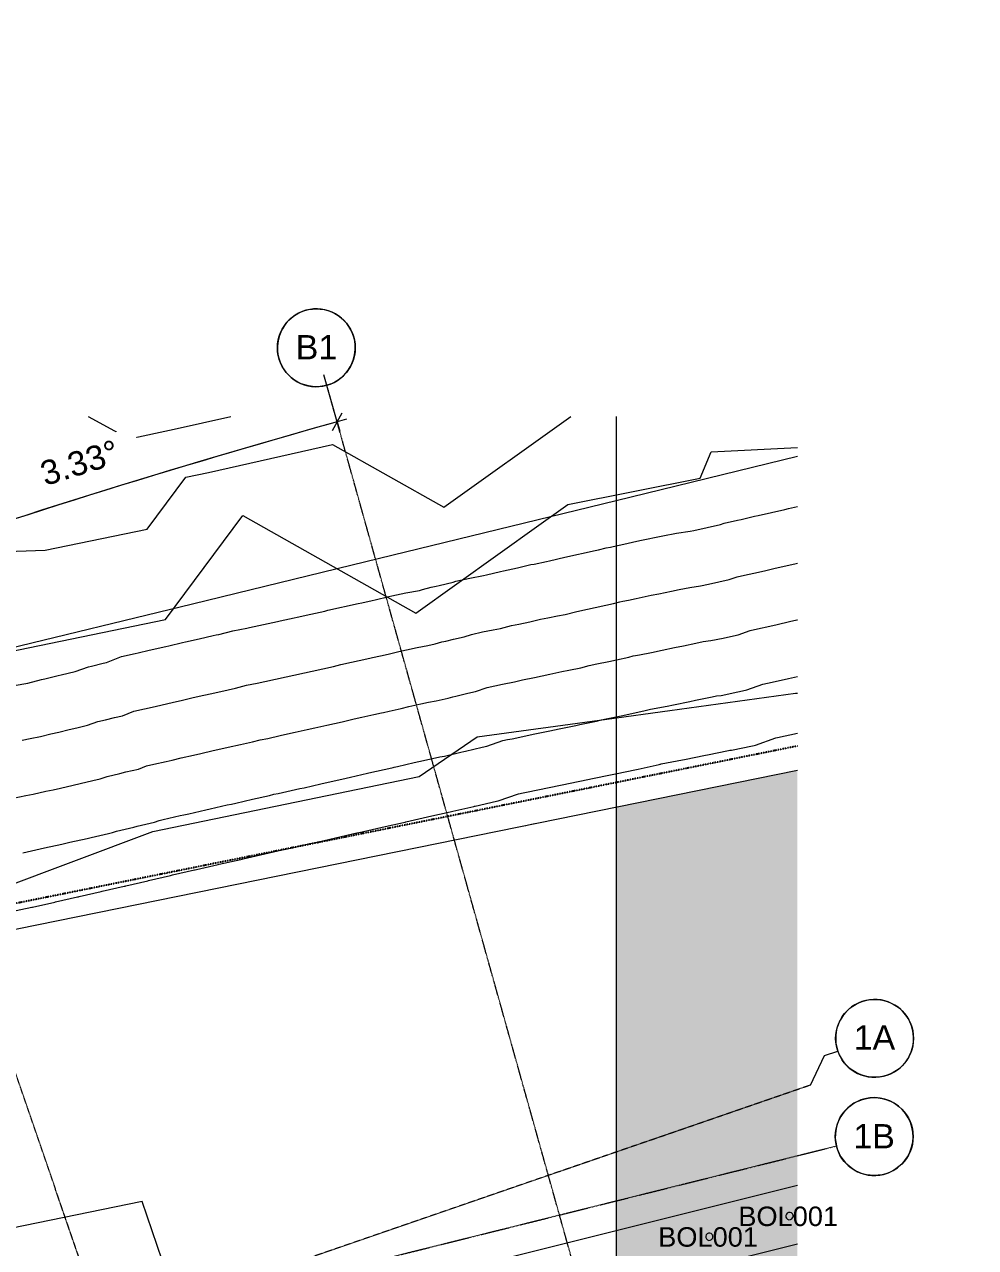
# Model space of a CAD drawing. Header units: millimetres. Extents: x -2612262 to -2065320, y 3717813 to 4283368.
# Drawn here: x -2355699 to -2336156, y 4033197 to 4058322 of the extents above; entities that cross this region are included whole.
import ezdxf

# ---------------------------------------------------------------- set-up
doc = ezdxf.new("R2010")
doc.units = ezdxf.units.MM
for name, pattern in [('Aligning Line', [3.2004, 1.6002, -1.6002]), ('BOUNDARY Tighter', [8, 4, -2, 0, -2]), ('Grid Line', [21, 12, -3, 3, -3])]:
    doc.linetypes.add(name, pattern=pattern)
for name, color, linetype, lineweight in [('A-ANNO-DIMS', 211, 'Continuous', 5), ('A-ANNO-DIMS-200', 211, 'Continuous', 5), ('A-ANNO-KEYN', 231, 'Continuous', 5), ('A-DETL', 90, 'Continuous', 18), ('A-DETL-GENF', 92, 'Continuous', 5), ('A-FLOR', 192, 'Continuous', 5), ('A-WALL', 113, 'Continuous', 5), ('C-TOPO', 7, 'Continuous', 5), ('C-TOPO-MAJR', 7, 'Continuous', 20), ('C-TOPO-MINR', 7, 'Continuous', 5), ('G-ANNO-REFR', 1, 'Aligning Line', 5), ('Q-SPCQ', 91, 'Continuous', 5), ('S-GRID', 1, 'Continuous', 5), ('S-GRID-IDEN', 1, 'Continuous', 5)]:
    doc.layers.add(name, color=color, linetype=linetype, lineweight=lineweight)
doc.styles.add('Arial', font='arial.ttf', dxfattribs={"height": 500})
doc.styles.add('Arial_3', font='arial.ttf', dxfattribs={"height": 400})
doc.dimstyles.new('2_5-Diagonal-_deg_-Decimal_O', dxfattribs={"dimscale": 304.8, "dimtxt": 510.1297, "dimasz": 0.984252, "dimexe": 0.656168, "dimexo": 0.0625, "dimgap": 0.984252, "dimtad": 1, "dimdec": 0, "dimzin": 0, "dimdsep": 46, "dimtxsty": 'Arial', "dimblk1": 'OBLIQUE', "dimblk2": 'OBLIQUE', "dimsah": 1, "dimcen": 0.09, "dimdle": 0.656168, "dimazin": 0, "dimtfac": 1, "dimtdec": 4, "dimtix": 1, "dimtmove": 0, "dimatfit": 3, "dimfxl": 3.28084, "dimfxlon": 1, "dimtvp": 1, "dimtfill": 1, "dimtolj": 1, "dimtzin": 0, "dimlwd": 15, "dimlwe": 15, "dimarcsym": 2})
picture_1 = doc.add_image_def('image1.jpg', size_in_pixel=(6528, 5638))

# ---------------------------------------------------------------- blocks, each defined once
blk = doc.blocks.new('Bollard_Typical - 150mm Diameter - BOL001 _fixed_-1895789-GA - Part A')
at = {"layer": 'Q-SPCQ'}
for start, end in [(360, 180), (180, 0)]:
    blk.add_arc((1.2, -75), 75, start, end, dxfattribs=at)
blk = doc.blocks.new('Grid - A1-203820-GA - Part A')
at = {"layer": 'S-GRID-IDEN'}
blk.add_circle((0, 0), 4, dxfattribs=at)
for start, end in [(360, 180), (180, 360)]:
    blk.add_arc((0, 0), 4, start, end, dxfattribs=at)
blk = doc.blocks.new('DIMBLOCK2-GA - Part A')
at = {"layer": 'A-ANNO-DIMS-200', "lineweight": 15}
for p, q in [((-2349275, 4050159), (-2349545, 4051121)), ((-2349275, 4050159), (-2349379, 4049974)), ((-2349275, 4050159), (-2349171, 4050343)), ((-2349275, 4050159), (-2349275, 4050159)), ((-2349275, 4050159), (-2349221, 4049966)), ((-2359401, 4046998), (-2359726, 4047944)), ((-2359401, 4046998), (-2359308, 4047189)), ((-2359401, 4046998), (-2359494, 4046807)), ((-2359401, 4046998), (-2359336, 4046809))]:
    blk.add_line(p, q, dxfattribs=at)
for start, end in [(105.60457, 109.06324), (105.66741, 109.00041)]:
    blk.add_arc((-2300024, 3874558), 182376, start, end, dxfattribs=at)
at = {"layer": 'A-ANNO-DIMS-200', "color": 0, "lineweight": 15, "insert": (-2355423, 4049315), "char_height": 500, "width": 1958.9, "attachment_point": 1, "rotation": 17.3339, "line_spacing_factor": 0.941778, "style": 'Arial', "bg_fill": 3, "box_fill_scale": 1.25, "bg_fill_color": 256, "bg_fill_true_color": 13158600, "bg_fill_transparency": 0}
blk.add_mtext('3.33°', dxfattribs=at)
blk = doc.blocks.new('_Oblique')
at = {"color": 0, "linetype": 'ByBlock', "lineweight": -2}
blk.add_line((-0.5, -0.5), (0.5, 0.5), dxfattribs=at)

msp = doc.modelspace()

# ---------------------------------------------------------------- hatches: boundary and pattern name
at = {"layer": 'A-DETL-GENF', "transparency": 33554585}
h = msp.add_hatch(color=7, dxfattribs=at)
h.paths.add_polyline_path([(-2341077.2, 3945538.4), (-2340998, 3945587.9), (-2340987.4, 3945678.5), (-2341048.6, 3945698), (-2341072.3, 3945833.8), (-2341042.7, 3945884.6), (-2340933.7, 3945839.6), (-2340845.2, 3945922.1), (-2340845.2, 3946003.6), (-2340796.8, 3946020.8), (-2340664.7, 3945922.1), (-2340637.1, 3945900.1), (-2340594, 3945952.1), (-2340637.1, 3945998.1), (-2340618.1, 3946055.6), (-2340521.7, 3946063.1), (-2340517.6, 3946111.4), (-2340474.8, 3946144.8), (-2340396.4, 3946108.2), (-2340342.6, 3946153.6), (-2340336.9, 3946203.1), (-2340231.4, 3946278.1), (-2340198.3, 3946304.2), (-2340145.2, 3946256.8), (-2340103, 3946281.8), (-2340097.2, 3946384.1), (-2340047.8, 3946409.9), (-2339969.9, 3946351.9), (-2339930.4, 3946345.6), (-2339876.2, 3946278.1), (-2339826.4, 3946359.6), (-2339821.7, 3946438.6), (-2339817, 3946449.7), (-2339817, 3961552.3), (-2339866.5, 3961641.6), (-2339917.1, 3961662.2), (-2340097, 3961520.5), (-2340166.3, 3961575.2), (-2340153.2, 3961685.9), (-2340178.9, 3961850.5), (-2340269.8, 3961970.1), (-2340387.6, 3962027.1), (-2340593.2, 3961943.6), (-2340637.3, 3962019.5), (-2340656.6, 3962152.9), (-2340780.2, 3962185), (-2340929.5, 3962168.9), (-2340982.7, 3962243.8), (-2340975.6, 3962326.2), (-2340762.6, 3962539), (-2340830.6, 3962588.1), (-2340814.4, 3962651.7), (-2340867.3, 3962750.1), (-2340878.6, 3962824.3), (-2340935.1, 3962929.1), (-2341234.9, 3962816.7), (-2341331.5, 3962787.8), (-2341343.7, 3962877.3), (-2341234.9, 3963201.8), (-2341246, 3963297.7), (-2341317.7, 3963332.9), (-2341392.3, 3963480.3), (-2341313, 3963558.7), (-2341425.9, 3963601.8), (-2341525, 3963701.2), (-2341425.5, 3963792.6), (-2341270.3, 3963889.1), (-2341212, 3963915.3), (-2341262.6, 3963979.8), (-2341496.3, 3963939.5), (-2341616.1, 3963995.4), (-2341604.2, 3964085.7), (-2341451.3, 3964176.4), (-2341362.4, 3964293.3), (-2341379.7, 3964504.4), (-2341388.8, 3964543.9), (-2341858.3, 3964543.9), (-2341858.3, 3965543.9), (-2341218.5, 3965543.9), (-2341283.2, 3965637.5), (-2341225.9, 3965773.7), (-2341142.6, 3965801.9), (-2341010.3, 3965722.1), (-2340951.1, 3965710.9), (-2340872, 3965762.2), (-2340885.4, 3965873.3), (-2340930, 3965885.4), (-2340969.7, 3965955.2), (-2340908.3, 3966018.5), (-2340737.6, 3966066.7), (-2340667.4, 3966118.3), (-2340724.1, 3966208.2), (-2340819.4, 3966257.8), (-2340872, 3966354.2), (-2340705, 3966407.9), (-2340651.3, 3966380.5), (-2340493.5, 3966479.1), (-2340478.1, 3966610.6), (-2340567, 3966638.9), (-2340602.2, 3966834.9), (-2340558.4, 3966910), (-2340400.1, 3966844.6), (-2340271.6, 3966964.4), (-2340271.6, 3967082.8), (-2340201.2, 3967107.8), (-2340062.5, 3967006.8), (-2339969.3, 3966932.4), (-2339906.8, 3967008), (-2339969.3, 3967074.9), (-2339941.7, 3967158.4), (-2339817, 3967169.3), (-2339817, 3968543.9), (-2343541, 3968543.9), (-2343541, 3947921.1), (-2343494, 3947842.6), (-2343423.5, 3947890.6), (-2343332.4, 3947842.6), (-2343348.8, 3947988), (-2343215.5, 3948115.6), (-2343103.5, 3948041.8), (-2342944.4, 3947911.7), (-2342770.9, 3947828.4), (-2342722.4, 3947594), (-2342645.1, 3947429.7), (-2342522.7, 3947429.7), (-2342448.5, 3947618.4), (-2342305.9, 3947685.1), (-2342215.1, 3947459.4), (-2342253.6, 3947323.7), (-2342206.4, 3947245), (-2342115.5, 3947264.2), (-2342048.7, 3947171.3), (-2342077.9, 3947097.1), (-2342041.3, 3947040), (-2341801.4, 3947054.8), (-2341656.9, 3947112.9), (-2341594.3, 3947096.1), (-2341726.6, 3946903.4), (-2341704.8, 3946805.5), (-2341722.3, 3946760.3), (-2341680.2, 3946714.3), (-2341662.6, 3946646), (-2341652, 3946558.5), (-2341495.4, 3946510.9), (-2341500.5, 3946367), (-2341272.3, 3946250.1), (-2341130.7, 3946196.5), (-2341135.2, 3946142.8), (-2341429.5, 3945991), (-2341528.7, 3945950.7), (-2341447.2, 3945869.8), (-2341425.4, 3945808.4), (-2341315.9, 3945800.9), (-2341218.7, 3945756.5), (-2341081.9, 3945579.5)])
h.paths.add_polyline_path([(-2343517.6, 3969335.1), (-2343488.9, 3969340.8), (-2343464.6, 3969357), (-2343448.3, 3969381.4), (-2343442.6, 3969410.1), (-2343448.3, 3969438.8), (-2343464.6, 3969463.1), (-2343488.9, 3969479.4), (-2343517.6, 3969485.1), (-2343541, 3969480.4), (-2343541, 3969339.7)])
h.paths.add_polyline_path([(-2343327.6, 3969335.1), (-2343298.9, 3969340.8), (-2343274.6, 3969357), (-2343258.3, 3969381.4), (-2343252.6, 3969410.1), (-2343258.3, 3969438.8), (-2343274.6, 3969463.1), (-2343298.9, 3969479.4), (-2343327.6, 3969485.1), (-2343356.3, 3969479.4), (-2343380.7, 3969463.1), (-2343396.9, 3969438.8), (-2343402.6, 3969410.1), (-2343396.9, 3969381.4), (-2343380.7, 3969357), (-2343356.3, 3969340.8)])
h.paths.add_polyline_path([(-2343009.4, 3969543.9), (-2339817, 3969543.9), (-2339817, 4043003.2), (-2343541, 4042245.5), (-2343541, 4001217.5), (-2345558.5, 4000676.9), (-2341523.6, 3999595.8), (-2343541, 3999055.2), (-2343541, 3969543.9)])

# ---------------------------------------------------------------- linework, layer by layer
at = {"layer": 'A-DETL', "lineweight": 15}
msp.add_line((-2343541, 4050268), (-2343541, 4001217.5), dxfattribs=at)
at = {"layer": 'A-DETL', "linetype": 'BOUNDARY Tighter', "lineweight": 25}
msp.add_line((-2339817, 4043498.7), (-2388364.3, 4033725.4), dxfattribs=at)
at = {"layer": 'A-FLOR'}
for p, q in [((-2365171.8, 4037844.7), (-2339817, 4043003.2)), ((-2339817, 4034473.3), (-2352320.1, 4031348.7)), ((-2353281.5, 4034140.9), (-2363579.8, 4032045.7)), ((-2352540.3, 4031988.2), (-2353281.5, 4034140.9))]:
    msp.add_line(p, q, dxfattribs=at)
at = {"layer": 'A-WALL', "color": 250, "lineweight": 13}
msp.add_line((-2339817, 4033269.4), (-2353266.7, 4029917.4), dxfattribs=at)
at = {"layer": 'C-TOPO'}
for p, q in [((-2343541, 4048544.5), (-2339817, 4049452.1)), ((-2348683.3, 4047291.3), (-2343541, 4048544.5)), ((-2352248.5, 4046422.4), (-2348683.3, 4047291.3)), ((-2357429.3, 4045159.8), (-2352248.5, 4046422.4)), ((-2345398.1, 4041867.7), (-2345366.8, 4041874.1)), ((-2345366.8, 4041874.1), (-2345215.8, 4041904.8))]:
    msp.add_line(p, q, dxfattribs=at)
at = {"layer": 'C-TOPO-MAJR', "color": 8, "lineweight": 15}
for p, q in [((-2354390.4, 4050268), (-2353550, 4049808.4)), ((-2352623, 4050006), (-2351456.2, 4050268)), ((-2353550, 4049808.4), (-2352623, 4050006)), ((-2343970.6, 4046344.6), (-2343750.9, 4046393.7)), ((-2343750.9, 4046393.7), (-2343593.9, 4046428.5)), ((-2345098.2, 4046101.7), (-2344942.6, 4046132.7)), ((-2344942.6, 4046132.7), (-2344745.5, 4046171.5)), ((-2344745.5, 4046171.5), (-2344589.7, 4046204)), ((-2344589.7, 4046204), (-2344345.9, 4046263.7)), ((-2344345.9, 4046263.7), (-2344127.1, 4046312.7)), ((-2344127.1, 4046312.7), (-2343970.6, 4046344.6)), ((-2346289.1, 4045842), (-2346069.4, 4045883.4)), ((-2346069.4, 4045883.4), (-2345914.6, 4045915)), ((-2345914.6, 4045915), (-2345693.5, 4045971.9)), ((-2345693.5, 4045971.9), (-2345538.4, 4046003.5)), ((-2345538.4, 4046003.5), (-2345314.8, 4046052.8)), ((-2345314.8, 4046052.8), (-2345098.2, 4046101.7)), ((-2347257.9, 4045598), (-2347120.9, 4045637.1)), ((-2347120.9, 4045637.1), (-2347037.8, 4045655.6)), ((-2347037.8, 4045655.6), (-2346881, 4045691)), ((-2346881, 4045691), (-2346660.6, 4045740.1)), ((-2346660.6, 4045740.1), (-2346510.6, 4045792.5)), ((-2346510.6, 4045792.5), (-2346289.1, 4045842)), ((-2348546.1, 4045316.6), (-2348381.7, 4045353.3)), ((-2348381.7, 4045353.3), (-2348225.2, 4045388.9)), ((-2348225.2, 4045388.9), (-2348006.1, 4045437.8)), ((-2348006.1, 4045437.8), (-2347850.1, 4045473.3)), ((-2347850.1, 4045473.3), (-2347630.5, 4045522.3)), ((-2347630.5, 4045522.3), (-2347411.9, 4045562.6)), ((-2347411.9, 4045562.6), (-2347257.9, 4045598)), ((-2349570.4, 4045086.7), (-2349351.6, 4045135.5)), ((-2349351.6, 4045135.5), (-2349194.9, 4045171.1)), ((-2349194.9, 4045171.1), (-2348976, 4045220)), ((-2348976, 4045220), (-2348819.5, 4045255.6)), ((-2348819.5, 4045255.6), (-2348600.5, 4045304.5)), ((-2348600.5, 4045304.5), (-2348546.1, 4045316.6)), ((-2350759.2, 4044822.4), (-2350538.3, 4044870.3)), ((-2350538.3, 4044870.3), (-2350319.4, 4044918.7)), ((-2350319.4, 4044918.7), (-2350166, 4044954.3)), ((-2350166, 4044954.3), (-2349945.9, 4045002.7)), ((-2349945.9, 4045002.7), (-2349789.9, 4045038.2)), ((-2349789.9, 4045038.2), (-2349570.4, 4045086.7)), ((-2351886.3, 4044571), (-2351665.3, 4044621.2)), ((-2351665.3, 4044621.2), (-2351512.1, 4044656.1)), ((-2351512.1, 4044656.1), (-2351359.5, 4044690.9)), ((-2351359.5, 4044690.9), (-2351137.1, 4044745.8)), ((-2351137.1, 4044745.8), (-2350916.1, 4044787.2)), ((-2350916.1, 4044787.2), (-2350759.2, 4044822.4)), ((-2352900, 4044338.2), (-2352636, 4044399.5)), ((-2352636, 4044399.5), (-2352481.2, 4044434.8)), ((-2352481.2, 4044434.8), (-2352261, 4044485.8)), ((-2352261, 4044485.8), (-2352106.9, 4044520.9)), ((-2352106.9, 4044520.9), (-2351886.3, 4044571)), ((-2353845.4, 4044084.7), (-2353685.5, 4044121)), ((-2353685.5, 4044121), (-2353449.9, 4044214.5)), ((-2353449.9, 4044214.5), (-2353231.1, 4044264.5)), ((-2353231.1, 4044264.5), (-2353075, 4044300.1)), ((-2353075, 4044300.1), (-2352900, 4044338.2)), ((-2354782.3, 4043838.4), (-2354619.9, 4043875.3)), ((-2354619.9, 4043875.3), (-2354402, 4043929.8)), ((-2354402, 4043929.8), (-2354191.7, 4044000.4)), ((-2354191.7, 4044000.4), (-2354031.2, 4044036.9)), ((-2354031.2, 4044036.9), (-2353845.4, 4044084.7)), ((-2355747.1, 4043618.9), (-2355584.9, 4043655.8)), ((-2355584.9, 4043655.8), (-2355367.4, 4043695.6)), ((-2355367.4, 4043695.6), (-2355154.3, 4043749)), ((-2355154.3, 4043749), (-2354991.3, 4043786)), ((-2354991.3, 4043786), (-2354782.3, 4043838.4))]:
    msp.add_line(p, q, dxfattribs=at)
at = {"layer": 'C-TOPO-MAJR', "color": 9, "lineweight": 15}
for p, q in [((-2340464.5, 4047107.9), (-2340301.3, 4047145)), ((-2340301.3, 4047145), (-2340087.6, 4047193.3)), ((-2340087.6, 4047193.3), (-2339872.1, 4047242.1)), ((-2339872.1, 4047242.1), (-2339817, 4047254.7)), ((-2341640.3, 4046821.4), (-2341428.9, 4046869.2)), ((-2341428.9, 4046869.2), (-2341215.2, 4046917.5)), ((-2341215.2, 4046917.5), (-2341054.9, 4046974.1)), ((-2341054.9, 4046974.1), (-2340841.4, 4047022.4)), ((-2340841.4, 4047022.4), (-2340678.1, 4047059.5)), ((-2340678.1, 4047059.5), (-2340464.5, 4047107.9)), ((-2342822.1, 4046595.8), (-2342665.4, 4046627.7)), ((-2342665.4, 4046627.7), (-2342402.7, 4046679.9)), ((-2342402.7, 4046679.9), (-2342242.7, 4046712.5)), ((-2342242.7, 4046712.5), (-2342024.1, 4046758.4)), ((-2342024.1, 4046758.4), (-2341805.6, 4046787.7)), ((-2341805.6, 4046787.7), (-2341640.3, 4046821.4)), ((-2343593.9, 4046428.5), (-2343467.3, 4046460.5)), ((-2343467.3, 4046460.5), (-2343401.1, 4046471.8)), ((-2343401.1, 4046471.8), (-2343286.5, 4046497.5)), ((-2343286.5, 4046497.5), (-2343128.9, 4046526.9)), ((-2343128.9, 4046526.9), (-2342822.1, 4046595.8))]:
    msp.add_line(p, q, dxfattribs=at)
at = {"layer": 'C-TOPO-MINR', "color": 253}
for p, q in [((-2347082.6, 4048405.1), (-2344469.4, 4050268)), ((-2351918.4, 4049120.1), (-2349369, 4049692.6)), ((-2349369, 4049692.6), (-2347082.6, 4048405.1)), ((-2352381.9, 4049021.3), (-2351918.4, 4049120.1)), ((-2353175.6, 4047954.2), (-2352381.9, 4049021.3)), ((-2345127.1, 4048035), (-2344531.2, 4048459.8)), ((-2352801.2, 4046100.1), (-2351213.8, 4048234.1)), ((-2351213.8, 4048234.1), (-2347657.2, 4046231.3)), ((-2355273.7, 4047519.9), (-2353175.6, 4047954.2)), ((-2343658.3, 4047586.5), (-2343511, 4047619.5)), ((-2358879.1, 4047412.9), (-2355273.7, 4047519.9)), ((-2344911.6, 4047300.7), (-2344598.3, 4047377.4)), ((-2344598.3, 4047377.4), (-2344317.1, 4047440.3)), ((-2344317.1, 4047440.3), (-2344253.1, 4047453.3)), ((-2344253.1, 4047453.3), (-2343970.7, 4047516.5)), ((-2343970.7, 4047516.5), (-2343906.1, 4047530.8)), ((-2343906.1, 4047530.8), (-2343743.4, 4047572)), ((-2343743.4, 4047572), (-2343658.3, 4047586.5)), ((-2345856.7, 4047098.8), (-2345569.2, 4047162.2)), ((-2345569.2, 4047162.2), (-2345291, 4047225.1)), ((-2345291, 4047225.1), (-2345228.1, 4047237.6)), ((-2345228.1, 4047237.6), (-2344974.8, 4047287.5)), ((-2344974.8, 4047287.5), (-2344911.6, 4047300.7)), ((-2347175.7, 4046799.4), (-2346891.4, 4046862.8)), ((-2346891.4, 4046862.8), (-2346831.9, 4046883.6)), ((-2346831.9, 4046883.6), (-2346547.2, 4046947.1)), ((-2346547.2, 4046947.1), (-2346264.9, 4047000.4)), ((-2346264.9, 4047000.4), (-2346203, 4047013)), ((-2346203, 4047013), (-2345918.9, 4047086.2)), ((-2345918.9, 4047086.2), (-2345856.7, 4047098.8)), ((-2348148.7, 4046581.8), (-2347865.1, 4046645)), ((-2347865.1, 4046645), (-2347582.6, 4046697.1)), ((-2347582.6, 4046697.1), (-2347521.7, 4046711.1)), ((-2347521.7, 4046711.1), (-2347344.9, 4046761.5)), ((-2347344.9, 4046761.5), (-2347237.7, 4046785.4)), ((-2347237.7, 4046785.4), (-2347175.7, 4046799.4)), ((-2349184.1, 4046350), (-2349122.1, 4046364.1)), ((-2349122.1, 4046364.1), (-2348838.8, 4046427.3)), ((-2348838.8, 4046427.3), (-2348768.5, 4046442.9)), ((-2348768.5, 4046442.9), (-2348555.9, 4046490.3)), ((-2348555.9, 4046490.3), (-2348493.7, 4046504.5)), ((-2348493.7, 4046504.5), (-2348210.5, 4046567.7)), ((-2348210.5, 4046567.7), (-2348148.7, 4046581.8)), ((-2350442.9, 4046070.2), (-2350157.7, 4046132.9)), ((-2350157.7, 4046132.9), (-2350096.8, 4046146.8)), ((-2350096.8, 4046146.8), (-2349812.6, 4046209.5)), ((-2349812.6, 4046209.5), (-2349529.3, 4046272.7)), ((-2349529.3, 4046272.7), (-2349467.4, 4046286.8)), ((-2349467.4, 4046286.8), (-2349184.1, 4046350)), ((-2351707, 4045793.3), (-2351418.4, 4045864.5)), ((-2351418.4, 4045864.5), (-2351131.7, 4045918.2)), ((-2351131.7, 4045918.2), (-2351072.5, 4045931.5)), ((-2351072.5, 4045931.5), (-2350786.1, 4045993.7)), ((-2350786.1, 4045993.7), (-2350502.2, 4046056.4)), ((-2350502.2, 4046056.4), (-2350442.9, 4046070.2)), ((-2352735.6, 4045558.2), (-2352449.2, 4045624.6)), ((-2352449.2, 4045624.6), (-2352392.4, 4045637.5)), ((-2352392.4, 4045637.5), (-2352105.7, 4045702.6)), ((-2352105.7, 4045702.6), (-2351818.5, 4045767.9)), ((-2351818.5, 4045767.9), (-2351762.7, 4045780.6)), ((-2351762.7, 4045780.6), (-2351707, 4045793.3)), ((-2353707.8, 4045337.2), (-2353423, 4045402.4)), ((-2353423, 4045402.4), (-2353364.2, 4045415.8)), ((-2353364.2, 4045415.8), (-2353136.5, 4045465.5)), ((-2353136.5, 4045465.5), (-2352792.9, 4045545.2)), ((-2352792.9, 4045545.2), (-2352735.6, 4045558.2)), ((-2354658.6, 4045032.4), (-2354384.5, 4045124.3)), ((-2354384.5, 4045124.3), (-2354320.4, 4045138.9)), ((-2354320.4, 4045138.9), (-2354078.3, 4045201.1)), ((-2354078.3, 4045201.1), (-2354014.7, 4045215.6)), ((-2354014.7, 4045215.6), (-2353707.8, 4045337.2)), ((-2344516.3, 4045055.6), (-2344267.8, 4045107.4)), ((-2344267.8, 4045107.4), (-2344093.5, 4045150.1)), ((-2344093.5, 4045150.1), (-2343937.1, 4045185.1)), ((-2343937.1, 4045185.1), (-2343688.1, 4045235.8)), ((-2343688.1, 4045235.8), (-2343531, 4045270.9)), ((-2355626.7, 4044793.1), (-2355348.5, 4044862.7)), ((-2355348.5, 4044862.7), (-2355281.8, 4044877.9)), ((-2355281.8, 4044877.9), (-2355009.1, 4044946.2)), ((-2355009.1, 4044946.2), (-2354942.7, 4044961.3)), ((-2354942.7, 4044961.3), (-2354658.6, 4045032.4)), ((-2345626.1, 4044816.9), (-2345468.1, 4044857.6)), ((-2345468.1, 4044857.6), (-2345220.2, 4044908.2)), ((-2345220.2, 4044908.2), (-2345060.3, 4044943.4)), ((-2345060.3, 4044943.4), (-2344905.5, 4044978.4)), ((-2344905.5, 4044978.4), (-2344657.2, 4045027.8)), ((-2344657.2, 4045027.8), (-2344516.3, 4045055.6)), ((-2355910.8, 4044741.1), (-2355626.7, 4044793.1)), ((-2346586.3, 4044582.6), (-2346429.8, 4044617.5)), ((-2346429.8, 4044617.5), (-2346189.3, 4044701.5)), ((-2346189.3, 4044701.5), (-2346031, 4044736.8)), ((-2346031, 4044736.8), (-2345873.9, 4044766.4)), ((-2345873.9, 4044766.4), (-2345626.1, 4044816.9)), ((-2347801.6, 4044307.9), (-2347551.5, 4044364.9)), ((-2347551.5, 4044364.9), (-2347396, 4044399.6)), ((-2347396, 4044399.6), (-2347241.1, 4044428.1)), ((-2347241.1, 4044428.1), (-2346994, 4044485)), ((-2346994, 4044485), (-2346896.9, 4044512.7)), ((-2346896.9, 4044512.7), (-2346838, 4044525.8)), ((-2346838, 4044525.8), (-2346586.3, 4044582.6)), ((-2348767.9, 4044090), (-2348516.9, 4044147.2)), ((-2348516.9, 4044147.2), (-2348362.1, 4044181.7)), ((-2348362.1, 4044181.7), (-2348323.7, 4044190.3)), ((-2348323.7, 4044190.3), (-2348207.5, 4044216.2)), ((-2348207.5, 4044216.2), (-2347956.7, 4044273.3)), ((-2347956.7, 4044273.3), (-2347801.6, 4044307.9)), ((-2343747.1, 4044057.4), (-2343405.6, 4044127)), ((-2349889.1, 4043838.4), (-2349734.2, 4043872.4)), ((-2349734.2, 4043872.4), (-2349482.9, 4043929.7)), ((-2349482.9, 4043929.7), (-2349328.2, 4043963.8)), ((-2349328.2, 4043963.8), (-2349173.9, 4043998.2)), ((-2349173.9, 4043998.2), (-2348922.4, 4044055.5)), ((-2348922.4, 4044055.5), (-2348767.9, 4044090)), ((-2344805.8, 4043834), (-2344712.7, 4043855)), ((-2344712.7, 4043855), (-2344371.7, 4043922.9)), ((-2344371.7, 4043922.9), (-2344287, 4043939.6)), ((-2344287, 4043939.6), (-2343945.9, 4044010.8)), ((-2343945.9, 4044010.8), (-2343841.1, 4044036.4)), ((-2343841.1, 4044036.4), (-2343747.1, 4044057.4)), ((-2351012, 4043588.5), (-2350855.8, 4043627.1)), ((-2350855.8, 4043627.1), (-2350700.5, 4043656.2)), ((-2350700.5, 4043656.2), (-2350445.9, 4043713.3)), ((-2350445.9, 4043713.3), (-2350290.6, 4043747)), ((-2350290.6, 4043747), (-2350136.6, 4043781)), ((-2350136.6, 4043781), (-2349889.1, 4043838.4)), ((-2346199, 4043494.8), (-2345868, 4043610.4)), ((-2345868, 4043610.4), (-2345772.8, 4043631.7)), ((-2345772.8, 4043631.7), (-2345678.4, 4043649.5)), ((-2345678.4, 4043649.5), (-2345337.7, 4043718.9)), ((-2345337.7, 4043718.9), (-2345242.7, 4043743.4)), ((-2345242.7, 4043743.4), (-2344901.9, 4043812.8)), ((-2344901.9, 4043812.8), (-2344805.8, 4043834)), ((-2352226.9, 4043311.3), (-2352072.8, 4043347)), ((-2352072.8, 4043347), (-2351821.5, 4043404.3)), ((-2351821.5, 4043404.3), (-2351666.9, 4043439.4)), ((-2351666.9, 4043439.4), (-2351512, 4043474.6)), ((-2351512, 4043474.6), (-2351261.5, 4043531.7)), ((-2351261.5, 4043531.7), (-2351012, 4043588.5)), ((-2347070.3, 4043293.7), (-2346730.2, 4043371.9)), ((-2346730.2, 4043371.9), (-2346672.8, 4043388.3)), ((-2346672.8, 4043388.3), (-2346638.1, 4043396)), ((-2346638.1, 4043396), (-2346291.6, 4043474.1)), ((-2346291.6, 4043474.1), (-2346199, 4043494.8)), ((-2353356.4, 4043026.5), (-2353191.9, 4043091.7)), ((-2353191.9, 4043091.7), (-2353039.2, 4043126.6)), ((-2353039.2, 4043126.6), (-2352785.9, 4043184.3)), ((-2352785.9, 4043184.3), (-2352663.6, 4043211)), ((-2352663.6, 4043211), (-2352479.1, 4043253.8)), ((-2352479.1, 4043253.8), (-2352226.9, 4043311.3)), ((-2348033.3, 4043079.1), (-2347688.1, 4043157.7)), ((-2347688.1, 4043157.7), (-2347597.2, 4043178)), ((-2347597.2, 4043178), (-2347252.9, 4043256.4)), ((-2347252.9, 4043256.4), (-2347161.4, 4043276.9)), ((-2347161.4, 4043276.9), (-2347070.3, 4043293.7)), ((-2354145.3, 4042827.3), (-2353998.9, 4042876.4)), ((-2353998.9, 4042876.4), (-2353742, 4042934.9)), ((-2353742, 4042934.9), (-2353612.5, 4042968.2)), ((-2353612.5, 4042968.2), (-2353356.4, 4043026.5)), ((-2349176, 4042821.1), (-2349086, 4042841)), ((-2349086, 4042841), (-2348996.3, 4042861)), ((-2348996.3, 4042861), (-2348650, 4042939.9)), ((-2348650, 4042939.9), (-2348559.8, 4042960)), ((-2348559.8, 4042960), (-2348214.3, 4043038.7)), ((-2348214.3, 4043038.7), (-2348123.8, 4043058.9)), ((-2348123.8, 4043058.9), (-2348101.3, 4043063.9)), ((-2348101.3, 4043063.9), (-2348033.3, 4043079.1)), ((-2344057.7, 4042823.6), (-2343623.9, 4042914.1)), ((-2343623.9, 4042914.1), (-2343588.7, 4042922.8)), ((-2343588.7, 4042922.8), (-2343557.1, 4042929.8)), ((-2355259.1, 4042570.5), (-2355108, 4042598.1)), ((-2355108, 4042598.1), (-2354960, 4042635.2)), ((-2354960, 4042635.2), (-2354700.9, 4042694.1)), ((-2354700.9, 4042694.1), (-2354555.5, 4042730.5)), ((-2354555.5, 4042730.5), (-2354297.1, 4042789.3)), ((-2354297.1, 4042789.3), (-2354145.3, 4042827.3)), ((-2350485, 4042525.1), (-2350132.6, 4042604.2)), ((-2350132.6, 4042604.2), (-2350042.8, 4042623.7)), ((-2350042.8, 4042623.7), (-2349953.8, 4042643.4)), ((-2349953.8, 4042643.4), (-2349612.3, 4042722.4)), ((-2349612.3, 4042722.4), (-2349522.4, 4042742.2)), ((-2349522.4, 4042742.2), (-2349176, 4042821.1)), ((-2345482.9, 4042532.5), (-2345049.3, 4042620.9)), ((-2345049.3, 4042620.9), (-2345017.3, 4042629.1)), ((-2345017.3, 4042629.1), (-2344583.7, 4042717.5)), ((-2344583.7, 4042717.5), (-2344551.3, 4042724.6)), ((-2344551.3, 4042724.6), (-2344520, 4042731.7)), ((-2344520, 4042731.7), (-2344086.2, 4042818)), ((-2344086.2, 4042818), (-2344057.7, 4042823.6)), ((-2355927.7, 4042425.1), (-2355669, 4042484)), ((-2355669, 4042484), (-2355517.9, 4042511.6)), ((-2355517.9, 4042511.6), (-2355259.1, 4042570.5)), ((-2351358.8, 4042327.9), (-2351010.9, 4042407.2)), ((-2351010.9, 4042407.2), (-2350664.5, 4042486.1)), ((-2350664.5, 4042486.1), (-2350574.5, 4042508.4)), ((-2350574.5, 4042508.4), (-2350485, 4042525.1)), ((-2346438.2, 4042266.2), (-2345996.9, 4042365.7)), ((-2345996.9, 4042365.7), (-2345968.2, 4042372.1)), ((-2345968.2, 4042372.1), (-2345546.8, 4042519.4)), ((-2345546.8, 4042519.4), (-2345514.7, 4042526.5)), ((-2345514.7, 4042526.5), (-2345482.9, 4042532.5)), ((-2352496.8, 4042068.6), (-2352427.2, 4042083.8)), ((-2352427.2, 4042083.8), (-2352322.2, 4042108.1)), ((-2352322.2, 4042108.1), (-2351972.6, 4042187.8)), ((-2351972.6, 4042187.8), (-2351884.5, 4042208.2)), ((-2351884.5, 4042208.2), (-2351536, 4042287.6)), ((-2351536, 4042287.6), (-2351447.5, 4042307.8)), ((-2351447.5, 4042307.8), (-2351358.8, 4042327.9)), ((-2347392.7, 4042048.1), (-2346954.4, 4042148)), ((-2346954.4, 4042148), (-2346926.9, 4042154.1)), ((-2346926.9, 4042154.1), (-2346899.5, 4042159.2)), ((-2346899.5, 4042159.2), (-2346466.3, 4042258.9)), ((-2346466.3, 4042258.9), (-2346448.8, 4042263.9)), ((-2346448.8, 4042263.9), (-2346438.2, 4042266.2)), ((-2353806.2, 4041752.4), (-2353452.8, 4041832.8)), ((-2353452.8, 4041832.8), (-2353379.6, 4041851.7)), ((-2353379.6, 4041851.7), (-2353027.3, 4041931.9)), ((-2353027.3, 4041931.9), (-2352933.9, 4041968.9)), ((-2352933.9, 4041968.9), (-2352847.3, 4041988.7)), ((-2352847.3, 4041988.7), (-2352496.8, 4042068.6)), ((-2348351.7, 4041830), (-2347911.7, 4041930.3)), ((-2347911.7, 4041930.3), (-2347885.4, 4041936.2)), ((-2347885.4, 4041936.2), (-2347878.9, 4041937.6)), ((-2347878.9, 4041937.6), (-2347859.1, 4041942)), ((-2347859.1, 4041942), (-2347419.6, 4042042.1)), ((-2347419.6, 4042042.1), (-2347392.7, 4042048.1)), ((-2354765.8, 4041521.4), (-2354410.4, 4041602.2)), ((-2354410.4, 4041602.2), (-2354328.7, 4041622.7)), ((-2354328.7, 4041622.7), (-2353974.2, 4041703.3)), ((-2353974.2, 4041703.3), (-2353888.7, 4041724.7)), ((-2353888.7, 4041724.7), (-2353806.2, 4041752.4)), ((-2349770.9, 4041505.7), (-2349335.4, 4041606.5)), ((-2349335.4, 4041606.5), (-2349310.6, 4041612)), ((-2349310.6, 4041612), (-2348869.1, 4041712.6)), ((-2348869.1, 4041712.6), (-2348843.8, 4041718.2)), ((-2348843.8, 4041718.2), (-2348818.6, 4041723.8)), ((-2348818.6, 4041723.8), (-2348377.5, 4041824.3)), ((-2348377.5, 4041824.3), (-2348351.7, 4041830)), ((-2355729.1, 4041307.9), (-2355373.1, 4041388.9)), ((-2355373.1, 4041388.9), (-2355288.8, 4041404.3)), ((-2355288.8, 4041404.3), (-2354933.3, 4041485.2)), ((-2354933.3, 4041485.2), (-2354848.7, 4041500.7)), ((-2354848.7, 4041500.7), (-2354765.8, 4041521.4)), ((-2350760.4, 4041282.7), (-2350317, 4041383.8)), ((-2350317, 4041383.8), (-2350293.1, 4041389.7)), ((-2350293.1, 4041389.7), (-2350269.4, 4041394.1)), ((-2350269.4, 4041394.1), (-2349819.3, 4041495.1)), ((-2349819.3, 4041495.1), (-2349795, 4041500.3)), ((-2349795, 4041500.3), (-2349770.9, 4041505.7)), ((-2351696.3, 4041069.4), (-2351250.6, 4041171)), ((-2351250.6, 4041171), (-2351228.1, 4041176.1)), ((-2351228.1, 4041176.1), (-2351205.5, 4041181.3)), ((-2351205.5, 4041181.3), (-2350760.4, 4041282.7)), ((-2353146.7, 4040735.2), (-2352698.1, 4040837.3)), ((-2352698.1, 4040837.3), (-2352676, 4040846.1)), ((-2352676, 4040846.1), (-2352655.4, 4040850.8)), ((-2352655.4, 4040850.8), (-2352207.7, 4040952.8)), ((-2352207.7, 4040952.8), (-2352190.8, 4040956.5)), ((-2352190.8, 4040956.5), (-2352165.2, 4040962.5)), ((-2352165.2, 4040962.5), (-2351718.2, 4041064.3)), ((-2351718.2, 4041064.3), (-2351696.3, 4041069.4)), ((-2354101.9, 4040514.9), (-2353651.4, 4040617.3)), ((-2353651.4, 4040617.3), (-2353632.1, 4040622.2)), ((-2353632.1, 4040622.2), (-2353613.4, 4040628.4)), ((-2353613.4, 4040628.4), (-2353163.6, 4040730.8)), ((-2353163.6, 4040730.8), (-2353146.7, 4040735.2)), ((-2355059.7, 4040297), (-2354607.5, 4040399.9)), ((-2354607.5, 4040399.9), (-2354589.3, 4040403.2)), ((-2354589.3, 4040403.2), (-2354571.6, 4040407.6)), ((-2354571.6, 4040407.6), (-2354119.9, 4040510.4)), ((-2354119.9, 4040510.4), (-2354101.9, 4040514.9)), ((-2356001.8, 4040092.7), (-2355547.4, 4040187.6)), ((-2355547.4, 4040187.6), (-2355530.5, 4040190.7)), ((-2355530.5, 4040190.7), (-2355077.2, 4040293.8)), ((-2355077.2, 4040293.8), (-2355059.7, 4040297))]:
    msp.add_line(p, q, dxfattribs=at)
at = {"layer": 'C-TOPO-MINR', "color": 254}
for p, q in [((-2341590.7, 4049543.7), (-2339817, 4049633.2)), ((-2341816.6, 4049000.8), (-2341590.7, 4049543.7)), ((-2344531.2, 4048459.8), (-2341816.6, 4049000.8)), ((-2340073.1, 4048359.2), (-2339996.4, 4048376.7)), ((-2339996.4, 4048376.7), (-2339817, 4048417.3)), ((-2341320.7, 4048076.7), (-2341047.4, 4048138.5)), ((-2341047.4, 4048138.5), (-2340971.4, 4048155.8)), ((-2340971.4, 4048155.8), (-2340698.1, 4048217.7)), ((-2340698.1, 4048217.7), (-2340622, 4048235)), ((-2340622, 4048235), (-2340348.8, 4048296.8)), ((-2340348.8, 4048296.8), (-2340073.1, 4048359.2)), ((-2347657.2, 4046231.3), (-2345128.2, 4048034.2)), ((-2342579.2, 4047814.8), (-2342298.2, 4047873.8)), ((-2342298.2, 4047873.8), (-2342017.5, 4047911.5)), ((-2342017.5, 4047911.5), (-2341941.3, 4047927)), ((-2341941.3, 4047927), (-2341669.6, 4047988.4)), ((-2341669.6, 4047988.4), (-2341395, 4048050.5)), ((-2341395, 4048050.5), (-2341320.7, 4048076.7)), ((-2343511, 4047619.5), (-2343445.5, 4047631.7)), ((-2343445.5, 4047631.7), (-2343051.3, 4047720.3)), ((-2343051.3, 4047720.3), (-2342986.2, 4047733.6)), ((-2342986.2, 4047733.6), (-2342648.5, 4047800.7)), ((-2342648.5, 4047800.7), (-2342579.2, 4047814.8)), ((-2356997.3, 4045231.5), (-2352801.2, 4046100.1)), ((-2341035.5, 4045784.6), (-2340789.1, 4045871.4)), ((-2340789.1, 4045871.4), (-2340635.5, 4045906.2)), ((-2340635.5, 4045906.2), (-2340384.7, 4045963.2)), ((-2340384.7, 4045963.2), (-2340230.9, 4045998.1)), ((-2340230.9, 4045998.1), (-2339980.6, 4046055)), ((-2339980.6, 4046055), (-2339826.5, 4046089.9)), ((-2339826.5, 4046089.9), (-2339817, 4046092)), ((-2342156.8, 4045559.2), (-2341906.2, 4045610.3)), ((-2341906.2, 4045610.3), (-2341749.9, 4045643.1)), ((-2341749.9, 4045643.1), (-2341593.8, 4045664)), ((-2341593.8, 4045664), (-2341339.3, 4045715.9)), ((-2341339.3, 4045715.9), (-2341188.2, 4045750)), ((-2341188.2, 4045750), (-2341035.5, 4045784.6)), ((-2343191.3, 4045349.1), (-2343143.9, 4045357.1)), ((-2343143.9, 4045357.1), (-2343062, 4045375.5)), ((-2343062, 4045375.5), (-2342812.2, 4045422)), ((-2342812.2, 4045422), (-2342592.9, 4045471.3)), ((-2342592.9, 4045471.3), (-2342344.7, 4045521.9)), ((-2342344.7, 4045521.9), (-2342156.8, 4045559.2)), ((-2343531, 4045270.9), (-2343281.8, 4045326.1)), ((-2343281.8, 4045326.1), (-2343191.3, 4045349.1)), ((-2340429.5, 4044790), (-2340091.4, 4044867)), ((-2340091.4, 4044867), (-2339997.3, 4044888.3)), ((-2339997.3, 4044888.3), (-2339817, 4044929.3)), ((-2341381.9, 4044540.3), (-2341038.4, 4044610.3)), ((-2341038.4, 4044610.3), (-2340947.5, 4044630.9)), ((-2340947.5, 4044630.9), (-2340855.7, 4044651.6)), ((-2340855.7, 4044651.6), (-2340523.3, 4044768.8)), ((-2340523.3, 4044768.8), (-2340429.5, 4044790)), ((-2342495.6, 4044317.1), (-2342363.7, 4044346.8)), ((-2342363.7, 4044346.8), (-2342023.9, 4044416)), ((-2342023.9, 4044416), (-2341911, 4044438.5)), ((-2341911, 4044438.5), (-2341569.7, 4044508)), ((-2341569.7, 4044508), (-2341475.8, 4044527.7)), ((-2341475.8, 4044527.7), (-2341381.9, 4044540.3)), ((-2343405.6, 4044127), (-2343311.2, 4044148.2)), ((-2343311.2, 4044148.2), (-2342969.6, 4044223.8)), ((-2342969.6, 4044223.8), (-2342915.2, 4044237.6)), ((-2342915.2, 4044237.6), (-2342886.7, 4044242.4)), ((-2342886.7, 4044242.4), (-2342837.5, 4044253.5)), ((-2342837.5, 4044253.5), (-2342495.6, 4044317.1)), ((-2346396.7, 4043686.6), (-2343731.1, 4044050.2)), ((-2347586.6, 4042876.2), (-2346396.7, 4043686.6)), ((-2340675.9, 4043518.7), (-2340257.5, 4043666.2)), ((-2340257.5, 4043666.2), (-2340223.6, 4043673.9)), ((-2340223.6, 4043673.9), (-2339817, 4043766.4)), ((-2341665.2, 4043317.7), (-2341233.3, 4043405.7)), ((-2341233.3, 4043405.7), (-2341201.7, 4043412.4)), ((-2341201.7, 4043412.4), (-2341170.1, 4043416.6)), ((-2341170.1, 4043416.6), (-2340737.4, 4043504.8)), ((-2340737.4, 4043504.8), (-2340706.8, 4043511.7)), ((-2340706.8, 4043511.7), (-2340675.9, 4043518.7)), ((-2343091.4, 4043025.4), (-2342657.4, 4043121.5)), ((-2342657.4, 4043121.5), (-2342639.1, 4043126.1)), ((-2342639.1, 4043126.1), (-2342629.5, 4043127.8)), ((-2342629.5, 4043127.8), (-2342613, 4043131.5)), ((-2342613, 4043131.5), (-2342178.9, 4043212.3)), ((-2342178.9, 4043212.3), (-2342134.6, 4043222.2)), ((-2342134.6, 4043222.2), (-2341703.2, 4043310.2)), ((-2341703.2, 4043310.2), (-2341665.2, 4043317.7)), ((-2353062.1, 4041742.8), (-2347586.6, 4042876.2)), ((-2343557.1, 4042929.8), (-2343123.2, 4043018.3)), ((-2343123.2, 4043018.3), (-2343091.4, 4043025.4)), ((-2357917.3, 4039926.1), (-2353062.1, 4041742.8))]:
    msp.add_line(p, q, dxfattribs=at)
at = {"layer": 'C-TOPO-MINR', "color": 10}
for p, q in [((-2342441, 4044232), (-2339854.4, 4044584.8)), ((-2339854.4, 4044584.8), (-2339817, 4044586.7)), ((-2343731.1, 4044050.2), (-2342441, 4044232))]:
    msp.add_line(p, q, dxfattribs=at)
at = {"layer": 'S-GRID', "linetype": 'Grid Line'}
for p, q in [((-2338413, 4011431.1), (-2349485.6, 4050909.5)), ((-2338491.5, 3986274), (-2359990.1, 4048709.2)), ((-2339544.7, 4036533), (-2476719.9, 3989298.8)), ((-2354074.7, 4031529.9), (-2339014.2, 4035283))]:
    msp.add_line(p, q, dxfattribs=at)
at = {"layer": 'S-GRID'}
for p, q in [((-2339544.7, 4036533), (-2339259.1, 4037139.7)), ((-2339259.1, 4037139.7), (-2338986.6, 4037233.6))]:
    msp.add_line(p, q, dxfattribs=at)

# ---------------------------------------------------------------- block references
at = {"layer": 'Q-SPCQ', "rotation": 14.44475166208499}
for p in [(-2339998.5, 4033915), (-2341644.8, 4033491.1)]:
    msp.add_blockref('Bollard_Typical - 150mm Diameter - BOL001 _fixed_-1895789-GA - Part A', p, dxfattribs=at)
at = {"layer": 'S-GRID-IDEN', "xscale": 199.9999999999999, "yscale": 199.9999999999999, "zscale": 199.9999999999999}
for p, rotation in [((-2349701.7, 4051679.7), 15.66740712021543), ((-2338230.1, 4037494), 109.0004071202157), ((-2338237.9, 4035476.5), 283.9934690902118)]:
    msp.add_blockref('Grid - A1-203820-GA - Part A', p, dxfattribs=dict(at, rotation=rotation))

# ---------------------------------------------------------------- texts
at = {"layer": 'S-GRID-IDEN', "char_height": 500, "width": 1026.16, "attachment_point": 1, "style": 'Arial'}
for s, insert in [('B1', (-2350125.9, 4051942.1)), ('1A', (-2338660.8, 4037761.7)), ('1B', (-2338667.8, 4035732.7))]:
    msp.add_mtext(s, dxfattribs=dict(at, insert=insert))

# ---------------------------------------------------------------- pictures from other files: only their frames are drawn
at = {"layer": 'G-ANNO-REFR'}
image = msp.add_image(picture_1, insert=(-2382054.9, 4283368.1), size_in_units=(433000, 373966.6), rotation=-122.11743, dxfattribs=at)
image.dxf.flags = 15

# ---------------------------------------------------------------- next in the draw order: dimensions: what is measured, and where the dimension line sits
at = {"layer": 'A-ANNO-DIMS', "lineweight": 15}
dim = msp.add_angular_dim_3p(base=(-2352670.5, 4049170.5), center=(-2300023.8, 3874558.4), p1=(-2349545.1, 4051121.4), p2=(-2359726.5, 4047943.6), dimstyle='2_5-Diagonal-_deg_-Decimal_O', override={"dimpost": '<>', "dimfxl": 10665.823406}, dxfattribs=at)
dim.commit()
dim.dimension.update_dxf_attribs({"geometry": 'DIMBLOCK2-GA - Part A', "text_midpoint": (-2354526.4, 4049182.2)})

# ---------------------------------------------------------------- next in the draw order: texts
at = {"layer": 'A-ANNO-KEYN', "char_height": 400, "width": 2533.332, "attachment_point": 1, "style": 'Arial_3'}
for insert in [(-2341030.9, 4034038.2), (-2342677.2, 4033614.3)]:
    msp.add_mtext('BOL001', dxfattribs=dict(at, insert=insert))

doc.saveas('drawing.dxf')
